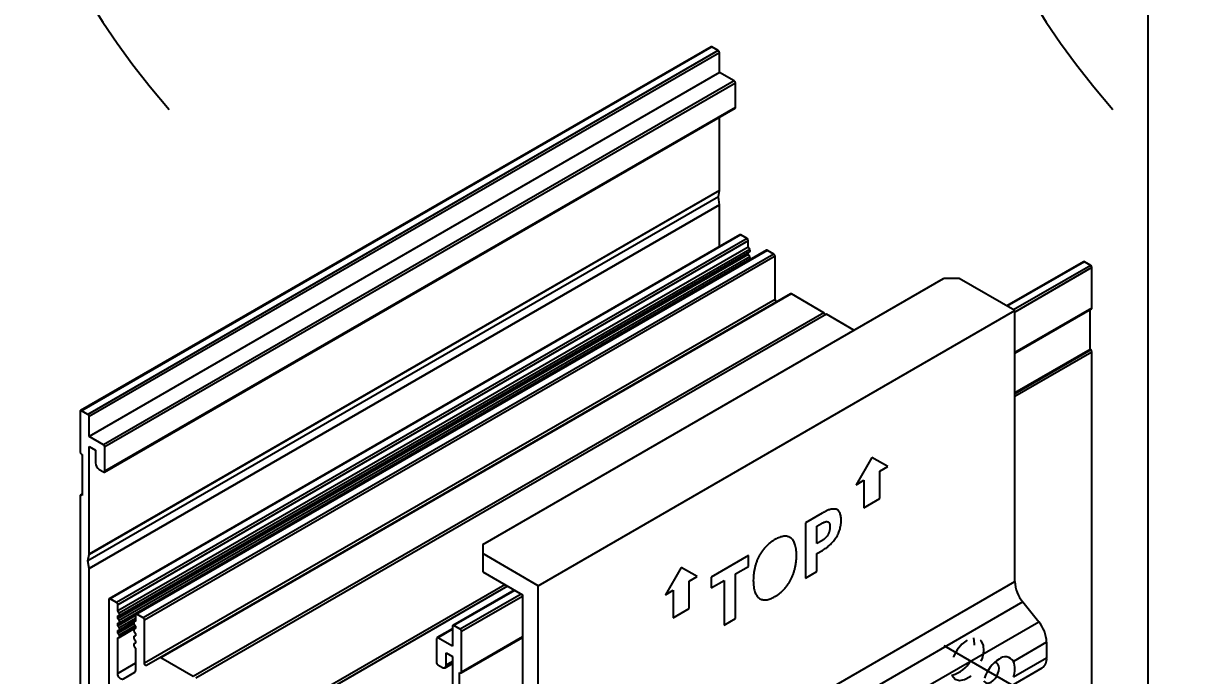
# Model space of a CAD drawing. Extents: x -3.5 to 15.6, y -13 to 0.
# Drawn here: x 9.09 to 15.59, y -9.41 to -5.78 of the extents above; entities that cross this region are included whole.
import ezdxf
from ezdxf import colors
from ezdxf.entities.mleader import LeaderData, LeaderLine
from ezdxf.math import Vec2, Vec3

# ---------------------------------------------------------------- set-up
doc = ezdxf.new("R2010")
doc.units = 0
doc.header["$LTSCALE"] = 0.5
doc.header["$MEASUREMENT"] = 0
doc.linetypes.add('CENTER', pattern=[2, 1.25, -0.25, 0.25, -0.25])
doc.linetypes.add('HIDDEN', pattern=[0.375, 0.25, -0.125])
for name, color, linetype in [('Centerline', 210, 'CENTER'), ('Dimension', 10, 'CONTINUOUS'), ('FAB DWG', 221, 'CONTINUOUS'), ('Housing', 150, 'CONTINUOUS')]:
    doc.layers.add(name, color=color, linetype=linetype)
doc.layers.add('Jig', color=41, linetype='CONTINUOUS', lineweight=13)
doc.layers.add('Text-Unprinted', color=131, linetype='CONTINUOUS', plot=False)
doc.styles.get("Standard").update_dxf_attribs({"font": 'arial.ttf'})

msp = doc.modelspace()

# ---------------------------------------------------------------- linework, layer by layer
at = {"layer": 'Centerline', "transparency": 16777216}
msp.add_line((14.210394, -9.241559), (15.345341, -9.896821), dxfattribs=at)
at = {"layer": 'Dimension', "transparency": 16777216}
for points in [[(9.168679, -0.304243), (10.344029, -1.671193), (9.534287, -3.281882), (8.724545, -4.89257), (9.899895, -6.25952)], [(14.418679, -0.304243), (15.594029, -1.671193), (14.784287, -3.281882), (13.974545, -4.89257), (15.149895, -6.25952)]]:
    msp.add_open_spline(points, degree=3, dxfattribs=at)
at = {"layer": 'Housing', "linetype": 'Continuous', "lineweight": 25, "transparency": 16777216}
for p, q in [((12.91485, -5.909594), (9.406554, -7.934065)), ((12.91985, -5.910089), (9.411554, -7.93456)), ((12.955205, -5.930499), (12.91985, -5.910089)), ((12.955205, -5.930499), (9.446909, -7.95497)), ((12.962276, -5.942747), (9.45398, -7.967217)), ((12.962276, -6.05298), (12.962276, -5.942747)), ((12.962276, -6.05298), (9.45398, -8.07745)), ((13.043594, -6.099923), (9.535298, -8.124394)), ((13.050665, -6.112171), (9.542369, -8.136641)), ((13.043594, -6.099923), (12.962276, -6.05298)), ((13.050665, -6.2469), (13.050665, -6.112171)), ((9.540297, -8.275949), (13.048593, -6.251479)), ((13.050665, -6.2469), (9.542369, -8.271371)), ((12.962276, -6.708678), (12.962276, -6.301308)), ((12.955343, -6.745518), (9.447047, -8.769989)), ((12.962139, -6.7102), (9.453843, -8.734671)), ((12.962276, -6.708678), (9.45398, -8.733149)), ((12.955343, -6.745518), (12.962139, -6.7102)), ((12.962139, -6.788683), (12.955343, -6.745518)), ((12.962139, -6.788683), (9.453843, -8.813154)), ((12.962276, -6.790364), (9.45398, -8.814834)), ((12.962276, -7.021259), (12.962276, -6.790364)), ((13.074656, -6.956384), (9.566361, -8.980854)), ((13.079656, -6.956879), (9.57136, -8.981349)), ((13.115011, -6.977289), (13.079656, -6.956879)), ((13.115011, -6.977289), (9.606716, -9.001759)), ((13.122082, -6.989536), (9.613787, -9.014007)), ((13.122082, -7.024673), (9.613787, -9.049144)), ((13.122082, -7.024673), (13.122082, -6.989536)), ((13.129953, -7.036843), (13.122082, -7.024673)), ((13.122082, -7.0655), (9.613787, -9.089971)), ((13.129953, -7.036843), (9.621657, -9.061313)), ((13.129953, -7.07767), (9.621657, -9.10214)), ((9.622111, -9.073605), (13.130407, -7.049134)), ((9.622111, -9.114432), (13.130407, -7.089961)), ((13.223149, -7.042107), (9.714853, -9.066577)), ((13.228148, -7.042602), (9.719853, -9.067072)), ((13.263504, -7.063012), (9.755208, -9.087482)), ((13.270575, -7.075259), (9.762279, -9.09973)), ((13.122082, -7.0655), (13.122082, -7.05394)), ((13.129953, -7.07767), (13.122082, -7.0655)), ((13.263504, -7.063012), (13.228148, -7.042602)), ((13.270575, -7.315146), (13.270575, -7.075259)), ((13.122082, -7.100451), (13.122082, -7.094767)), ((14.986673, -7.105632), (14.560025, -7.351612)), ((14.991673, -7.106127), (14.562954, -7.353302)), ((15.027028, -7.126537), (14.598309, -7.373713)), ((15.034099, -7.138785), (14.605198, -7.386065)), ((15.027028, -7.126537), (14.991673, -7.106127)), ((15.034099, -7.36415), (15.034099, -7.138785)), ((13.356427, -7.284573), (9.848131, -9.309044)), ((13.361447, -7.285056), (9.853152, -9.309526)), ((13.542095, -7.389342), (13.361447, -7.285056)), ((13.270575, -7.315146), (9.762279, -9.339617)), ((13.542095, -7.389342), (10.033799, -9.413812)), ((13.556255, -7.397516), (10.047959, -9.421986)), ((13.549174, -7.401604), (13.542095, -7.389342)), ((13.710001, -7.486272), (13.556255, -7.397516)), ((15.034099, -7.36415), (14.605198, -7.61143)), ((14.605198, -7.614813), (15.032028, -7.368729)), ((15.023493, -7.594824), (15.023493, -7.373656)), ((15.023493, -7.594824), (14.605198, -7.835982)), ((15.027028, -7.596865), (14.605198, -7.840064)), ((15.034099, -7.609112), (14.605198, -7.856393)), ((15.027028, -7.596865), (15.023493, -7.594824)), ((15.034099, -10.32656), (15.034099, -7.609112)), ((9.446909, -7.95497), (9.411554, -7.93456)), ((9.404483, -7.938643), (9.404483, -8.164008)), ((9.45398, -8.07745), (9.45398, -7.967217)), ((9.535298, -8.124394), (9.45398, -8.07745)), ((9.411554, -8.176256), (9.41509, -8.178297)), ((9.41509, -8.178297), (9.41509, -8.406928)), ((9.45398, -8.134608), (9.489336, -8.155018)), ((9.45398, -8.733149), (9.45398, -8.134608)), ((9.489336, -8.155018), (9.489336, -8.224424)), ((9.542369, -8.271371), (9.542369, -8.136641)), ((9.510549, -8.261167), (9.535298, -8.275454)), ((9.404483, -8.408971), (9.404483, -11.126418)), ((9.41509, -8.399465), (9.406554, -8.404392)), ((9.41509, -8.402846), (9.411554, -8.404887)), ((9.41509, -8.406928), (9.411554, -8.404887)), ((9.447047, -8.769989), (9.453843, -8.734671)), ((9.453843, -8.813154), (9.447047, -8.769989)), ((9.45398, -9.551307), (9.45398, -8.814834)), ((11.767565, -8.903157), (10.458063, -9.658735)), ((11.781725, -8.911331), (10.472223, -9.666909)), ((11.819804, -8.933314), (11.478377, -9.130103)), ((11.822732, -8.935005), (11.483377, -9.130598)), ((11.858088, -8.955415), (11.518732, -9.151008)), ((11.86516, -8.967662), (11.525803, -9.163255)), ((9.564289, -8.985433), (9.564289, -9.472092)), ((9.606716, -9.001759), (9.57136, -8.981349)), ((9.613787, -9.049144), (9.613787, -9.014007)), ((9.621657, -9.061313), (9.613787, -9.049144)), ((9.712782, -9.073649), (9.613787, -9.130798)), ((9.613787, -9.076906), (9.621657, -9.073823)), ((9.613787, -9.089971), (9.613787, -9.076906)), ((9.621657, -9.10214), (9.613787, -9.089971)), ((9.712782, -9.090362), (9.621657, -9.142967)), ((9.622111, -9.155259), (9.712782, -9.102916)), ((9.712782, -9.104787), (9.704457, -9.109593)), ((9.712782, -9.104831), (9.704911, -9.109375)), ((9.712782, -9.106292), (9.704911, -9.109375)), ((9.712782, -9.071156), (9.712782, -9.106292)), ((9.755208, -9.087482), (9.719853, -9.067072)), ((9.762279, -9.339617), (9.762279, -9.09973)), ((9.613787, -9.117733), (9.621657, -9.11465)), ((9.613787, -9.130798), (9.613787, -9.117733)), ((9.703717, -9.119709), (9.613787, -9.171625)), ((9.621657, -9.142967), (9.613787, -9.130798)), ((9.613787, -9.15856), (9.621657, -9.155477)), ((9.613787, -9.171625), (9.613787, -9.15856)), ((9.621657, -9.183794), (9.613787, -9.171625)), ((9.711432, -9.131968), (9.621657, -9.183794)), ((9.622111, -9.196086), (9.712782, -9.143743)), ((9.712782, -9.145614), (9.704457, -9.15042)), ((9.704911, -9.121885), (9.712782, -9.134055)), ((9.712782, -9.145658), (9.704911, -9.150202)), ((9.712782, -9.147119), (9.704911, -9.150202)), ((9.704911, -9.162712), (9.712782, -9.174882)), ((9.712782, -9.134055), (9.712782, -9.147119)), ((11.476306, -9.147646), (11.389989, -9.197475)), ((11.476306, -9.151027), (11.394989, -9.19797)), ((11.476306, -9.134681), (11.476306, -9.244914)), ((11.518732, -9.151008), (11.483377, -9.130598)), ((11.525803, -9.388621), (11.525803, -9.163255)), ((9.613787, -9.199387), (9.621657, -9.196304)), ((9.613787, -9.397051), (9.613787, -9.199387)), ((9.712782, -9.186442), (9.704457, -9.191247)), ((9.712782, -9.227269), (9.704457, -9.232074)), ((9.712782, -9.186485), (9.704911, -9.191029)), ((9.712782, -9.187946), (9.704911, -9.191029)), ((9.704911, -9.203539), (9.712782, -9.215709)), ((9.712782, -9.227312), (9.704911, -9.231856)), ((9.712782, -9.228773), (9.704911, -9.231856)), ((9.712782, -9.174882), (9.712782, -9.187946)), ((9.712782, -9.215709), (9.712782, -9.228773)), ((11.387918, -9.202054), (11.387918, -9.336783)), ((11.476306, -9.244914), (11.394989, -9.19797)), ((11.523732, -9.393199), (11.86516, -9.19641)), ((11.86516, -9.193027), (11.525803, -9.388621)), ((9.704911, -9.244366), (9.712782, -9.256536)), ((9.712782, -9.256536), (9.712782, -9.380099)), ((11.440951, -9.281662), (11.476306, -9.302072)), ((11.440951, -9.351068), (11.440951, -9.281662)), ((11.476306, -9.302072), (11.476306, -9.901421)), ((9.712782, -9.339902), (9.613787, -9.397051)), ((9.848131, -9.309044), (9.774371, -9.352347)), ((10.033799, -9.413812), (9.853152, -9.309526)), ((11.394989, -9.349031), (11.419737, -9.363318)), ((11.434736, -9.364803), (11.476306, -9.340805)), ((11.476306, -9.330657), (11.440951, -9.351068)), ((9.707656, -9.391515), (9.644016, -9.428877)), ((11.515197, -9.390663), (11.518732, -9.392704)), ((11.515197, -9.619294), (11.515197, -9.390663))]:
    msp.add_line(p, q, dxfattribs=at)
at = {"layer": 'Housing', "linetype": 'Continuous', "lineweight": 25, "transparency": 16777216, "flags": 128}
for points in [[(13.130407, -7.049134), (13.131018, -7.048683), (13.131816, -7.047624), (13.132311, -7.046226), (13.132479, -7.044556), (13.132311, -7.042692), (13.131816, -7.040723), (13.131017, -7.038742), (13.129953, -7.036843)], [(13.130407, -7.089961), (13.131018, -7.08951), (13.131816, -7.088451), (13.132311, -7.087054), (13.132479, -7.085383), (13.132311, -7.083519), (13.131816, -7.08155), (13.131017, -7.079569), (13.129953, -7.07767)], [(9.621657, -9.073823), (9.622722, -9.073154), (9.62352, -9.072095), (9.624015, -9.070697), (9.624183, -9.069026), (9.624015, -9.067162), (9.62352, -9.065193), (9.622722, -9.063212), (9.621657, -9.061313)], [(9.621657, -9.11465), (9.622722, -9.113981), (9.62352, -9.112922), (9.624015, -9.111524), (9.624183, -9.109853), (9.624015, -9.107989), (9.62352, -9.10602), (9.622722, -9.104039), (9.621657, -9.10214)], [(9.621657, -9.155477), (9.622722, -9.154808), (9.62352, -9.153749), (9.624015, -9.152351), (9.624183, -9.15068), (9.624015, -9.148816), (9.62352, -9.146847), (9.622722, -9.144866), (9.621657, -9.142967)], [(9.704911, -9.109375), (9.703846, -9.110044), (9.703048, -9.111103), (9.702553, -9.112501), (9.702385, -9.114172), (9.702553, -9.116036), (9.703048, -9.118005), (9.703846, -9.119986), (9.704911, -9.121885)], [(9.704911, -9.150202), (9.703846, -9.150871), (9.703048, -9.15193), (9.702553, -9.153328), (9.702385, -9.154999), (9.702553, -9.156863), (9.703048, -9.158832), (9.703846, -9.160813), (9.704911, -9.162712)], [(9.621657, -9.196304), (9.622722, -9.195635), (9.62352, -9.194576), (9.624015, -9.193178), (9.624183, -9.191508), (9.624015, -9.189643), (9.62352, -9.187674), (9.622722, -9.185693), (9.621657, -9.183794)], [(9.704911, -9.191029), (9.703846, -9.191699), (9.703048, -9.192757), (9.702553, -9.194155), (9.702385, -9.195826), (9.702553, -9.19769), (9.703048, -9.199659), (9.703846, -9.20164), (9.704911, -9.203539)], [(9.704911, -9.231856), (9.703846, -9.232526), (9.703048, -9.233584), (9.702553, -9.234982), (9.702385, -9.236653), (9.702553, -9.238517), (9.703048, -9.240486), (9.703846, -9.242467), (9.704911, -9.244366)], [(9.774371, -9.352347), (9.772706, -9.352823), (9.770751, -9.352511), (9.768675, -9.351437), (9.766658, -9.349695), (9.764873, -9.347434), (9.763475, -9.344851), (9.762585, -9.342168), (9.762279, -9.339617)], [(9.644016, -9.428877), (9.639854, -9.430067), (9.634967, -9.429287), (9.629777, -9.426602), (9.624733, -9.422246), (9.620271, -9.416594), (9.616776, -9.410135), (9.61455, -9.403428), (9.613787, -9.397051)]]:
    msp.add_lwpolyline(points, dxfattribs=at)
at = {"layer": 'Housing', "linetype": 'HIDDEN', "lineweight": 25, "transparency": 16777216, "flags": 128}
msp.add_lwpolyline([(14.340611, -9.210581), (14.310764, -9.233563), (14.284151, -9.265558), (14.263656, -9.303098), (14.2515, -9.342116), (14.249002, -9.378383), (14.25643, -9.407969), (14.272981, -9.427668), (14.29686, -9.435345), (14.325481, -9.430169), (14.355742, -9.4127), (14.384362, -9.384831), (14.408242, -9.349583), (14.424793, -9.310775), (14.432221, -9.272612), (14.429722, -9.239231), (14.417567, -9.214247), (14.397072, -9.20037), (14.370459, -9.199102), (14.340611, -9.210581)], dxfattribs=at)
at = {"layer": 'Housing', "linetype": 'Continuous', "lineweight": 25, "transparency": 16777216}
for centre, radius, start, end in [((12.916921, -5.914178), 0.00503, 54.3824225, 114.307119), ((12.946924, -5.943446), 0.015368, 2.6054785, 57.3945217), ((13.035312, -6.112869), 0.015368, 2.6054785, 57.3945217), ((13.045765, -6.247441), 0.00493, 305.0133329, 6.2988475), ((12.954206, -6.708717), 0.00807, 349.4118819, 0.2782058), ((12.951443, -6.790403), 0.010833, 0.2072429, 9.1346229), ((13.076727, -6.960968), 0.00503, 54.3824225, 114.307119), ((13.10673, -6.990235), 0.015368, 2.6054785, 57.3945217), ((13.225219, -7.04669), 0.00503, 54.3824225, 114.307119), ((13.255223, -7.075958), 0.015368, 2.6054785, 57.3945217), ((14.988744, -7.110216), 0.00503, 54.3824225, 114.307119), ((15.018747, -7.139483), 0.015368, 2.6054785, 57.3945217), ((13.358522, -7.28913), 0.005016, 54.3222878, 114.6919593), ((13.284297, -7.315139), 0.013723, 180.0289952, 254.3303394), ((15.029199, -7.364691), 0.00493, 305.013333, 6.2988474), ((15.018747, -7.609811), 0.015368, 2.6054785, 57.3945217), ((9.408794, -7.937944), 0.004367, 50.7967148, 189.214037), ((9.438628, -7.967916), 0.015368, 2.6054785, 57.3945217), ((9.527017, -8.13734), 0.015368, 2.6054785, 57.3945217), ((9.419835, -8.16331), 0.015368, 182.6054785, 237.3945217), ((9.535392, -8.222329), 0.046104, 182.6054785, 237.3945217), ((9.538058, -8.27207), 0.004367, 230.7967148, 9.214037), ((9.408794, -8.408271), 0.004367, 50.7967148, 189.214037), ((9.44591, -8.733188), 0.00807, 349.4118819, 0.2782058), ((9.443147, -8.814873), 0.010833, 0.2072429, 9.1346229), ((9.5686, -8.984733), 0.004367, 50.7967148, 189.214037), ((9.598434, -9.014706), 0.015368, 2.6054785, 57.3945217), ((9.717092, -9.070456), 0.004367, 50.7967148, 189.214037), ((9.746927, -9.100428), 0.015368, 2.6054785, 57.3945217), ((11.480617, -9.133982), 0.004367, 50.7967148, 189.214037), ((11.510451, -9.163954), 0.015368, 2.6054785, 57.3945217), ((11.392228, -9.201355), 0.004367, 50.7967148, 189.214037), ((9.850226, -9.313601), 0.005016, 54.3222878, 114.6919593), ((11.40327, -9.336085), 0.015368, 182.6054785, 237.3945217), ((11.428018, -9.353165), 0.013101, 230.7967148, 9.214037), ((9.700229, -9.381321), 0.012612, 306.0751537, 5.5609536), ((11.521493, -9.38932), 0.004367, 230.7967148, 9.214037)]:
    msp.add_arc(centre, radius, start, end, dxfattribs=at)
at = {"layer": 'Housing', "linetype": 'HIDDEN', "lineweight": 25, "transparency": 16777216}
msp.add_arc((14.210394, -9.241559), 0.17104, 285.3706281, 14.6347485, dxfattribs=at)
at = {"layer": 'Jig', "linetype": 'Continuous', "lineweight": 25, "transparency": 16777216}
for p, q in [((11.644189, -8.67884), (14.207451, -7.199101)), ((14.295839, -7.199101), (14.207451, -7.199101)), ((14.605198, -7.37769), (14.295839, -7.199101)), ((11.953548, -8.908455), (14.605198, -7.37769)), ((14.605198, -8.885019), (14.605198, -7.37769)), ((13.809703, -8.194156), (13.721315, -8.347249)), ((13.898092, -8.245198), (13.809703, -8.194156)), ((13.853897, -8.270711), (13.898092, -8.245198)), ((13.721315, -8.347249), (13.765509, -8.321736)), ((13.765509, -8.321736), (13.765509, -8.474838)), ((13.853897, -8.423812), (13.853897, -8.270711)), ((13.765509, -8.474838), (13.853897, -8.423812)), ((13.532706, -8.504496), (13.439944, -8.557978)), ((13.439944, -8.557978), (13.439944, -8.866645)), ((13.503486, -8.577368), (13.529135, -8.562561)), ((13.503486, -8.673724), (13.503486, -8.577368)), ((11.644189, -8.67884), (11.644189, -8.729866)), ((13.530703, -8.658013), (13.503486, -8.673724)), ((13.503486, -8.729796), (13.534345, -8.711982)), ((11.644189, -8.729866), (11.644189, -8.831933)), ((11.953548, -8.908455), (11.644189, -8.729866)), ((13.122808, -8.741057), (12.915482, -8.860743)), ((13.122808, -8.801484), (13.122808, -8.741057)), ((13.503486, -8.829963), (13.503486, -8.729796)), ((11.644189, -8.831933), (11.86516, -8.959497)), ((12.749043, -8.806462), (12.660655, -8.959555)), ((12.837431, -8.857504), (12.749043, -8.806462)), ((13.050712, -8.843104), (13.122808, -8.801484)), ((13.050712, -9.091344), (13.050712, -8.843104)), ((13.439944, -8.866645), (13.503486, -8.829963)), ((11.953548, -10.415784), (14.605198, -8.885019)), ((11.953548, -10.415784), (11.953548, -8.908455)), ((12.793237, -8.883017), (12.837431, -8.857504)), ((12.793237, -9.036118), (12.793237, -8.883017)), ((12.915482, -8.860743), (12.915482, -8.92117)), ((12.915482, -8.92117), (12.987578, -8.879551)), ((12.987578, -8.879551), (12.987578, -9.127791)), ((11.86516, -8.959497), (11.86516, -12.650262)), ((12.660655, -8.959555), (12.704849, -8.934042)), ((12.704849, -8.934042), (12.704849, -9.087144)), ((13.269945, -8.969139), (13.269945, -8.969139)), ((14.649392, -8.998925), (11.997742, -10.52969)), ((12.704849, -9.087144), (12.793237, -9.036118)), ((14.649392, -8.998925), (14.737781, -9.108879)), ((12.987578, -9.127791), (13.050712, -9.091344)), ((12.08613, -10.639644), (14.737781, -9.108879)), ((14.781975, -9.222785), (14.596916, -9.329617)), ((14.781975, -9.222785), (14.781975, -9.309063)), ((14.565467, -9.476333), (14.756082, -9.366293)), ((14.596916, -9.415895), (14.781975, -9.309063))]:
    msp.add_line(p, q, dxfattribs=at)
at = {"layer": 'Jig', "linetype": 'Continuous', "lineweight": 25, "transparency": 16777216, "flags": 128}
for points in [[(14.51681, -9.367975), (14.515304, -9.355636), (14.510889, -9.345876), (14.503866, -9.339361), (14.494713, -9.336535), (14.490789, -9.336477)], [(14.432334, -9.437736), (14.434342, -9.441099), (14.441366, -9.447614), (14.450519, -9.450441), (14.461177, -9.449386), (14.472616, -9.444521), (14.484054, -9.436179), (14.494713, -9.424928), (14.503866, -9.411534), (14.510889, -9.39691), (14.515304, -9.382053), (14.51681, -9.367975)]]:
    msp.add_lwpolyline(points, dxfattribs=at)
at = {"layer": 'Jig', "linetype": 'Continuous', "lineweight": 25, "transparency": 16777216}
for centre, radius, start, end in [((14.796857, -8.876184), 0.191862, 182.6392874, 219.7720724), ((14.590317, -9.23162), 0.191862, 2.6392874, 39.7720724), ((14.621911, -9.480077), 0.194068, 122.7905891, 162.6193877), ((14.551379, -9.357906), 0.053608, 31.8495982, 130.1543271), ((14.490096, -9.372756), 0.115202, 338.0088683, 21.9911317), ((14.722731, -9.316731), 0.059738, 303.9367271, 7.3754532)]:
    msp.add_arc(centre, radius, start, end, dxfattribs=at)
for points, knots in [([(13.638895, -8.54411), (13.63871, -8.539628), (13.638351, -8.53096), (13.636698, -8.519174), (13.634186, -8.508932), (13.630745, -8.500302), (13.626273, -8.493418), (13.621004, -8.488022), (13.614747, -8.484324), (13.607537, -8.482416), (13.599733, -8.48171), (13.591467, -8.48199), (13.582759, -8.48325), (13.573602, -8.485579), (13.56402, -8.488769), (13.553974, -8.493028), (13.543481, -8.498266), (13.536341, -8.502394), (13.532706, -8.504496)], [0, 0, 0, 0, 0.07589868, 0.14679792, 0.21254868, 0.2747356, 0.33362825, 0.39025223, 0.44619676, 0.50274123, 0.5600415, 0.61807683, 0.67692769, 0.73734286, 0.79940984, 0.86373385, 0.93062828, 1, 1, 1, 1]), ([(13.529135, -8.562561), (13.530974, -8.561526), (13.534565, -8.559504), (13.539794, -8.556877), (13.544698, -8.554784), (13.54925, -8.553237), (13.553456, -8.552225), (13.557291, -8.551795), (13.560833, -8.551788), (13.564004, -8.552396), (13.566846, -8.553585), (13.569263, -8.555491), (13.571333, -8.558004), (13.573087, -8.561131), (13.574335, -8.565056), (13.575272, -8.569571), (13.575886, -8.574703), (13.575934, -8.578481), (13.57596, -8.580442)], [0, 0, 0, 0, 0.07856714, 0.15342122, 0.22367988, 0.28967482, 0.35180611, 0.41055276, 0.46609552, 0.52055644, 0.57289426, 0.62586731, 0.67986727, 0.73578908, 0.79576353, 0.85929573, 0.92695035, 1, 1, 1, 1]), ([(13.57596, -8.580442), (13.575948, -8.582491), (13.575926, -8.586462), (13.575435, -8.592499), (13.574655, -8.598341), (13.573384, -8.604044), (13.571869, -8.609552), (13.56994, -8.614884), (13.567587, -8.620004), (13.564984, -8.625005), (13.561911, -8.629788), (13.558527, -8.634436), (13.554768, -8.63887), (13.550647, -8.643057), (13.546166, -8.64708), (13.541336, -8.650924), (13.536143, -8.654722), (13.532552, -8.656894), (13.530703, -8.658013)], [0, 0, 0, 0, 0.07289813, 0.14122738, 0.20619672, 0.26770798, 0.32590514, 0.38278025, 0.43737884, 0.49131281, 0.5469995, 0.60292706, 0.66051825, 0.72127329, 0.78434257, 0.85199671, 0.92381186, 1, 1, 1, 1]), ([(13.534345, -8.711982), (13.537848, -8.709966), (13.544749, -8.705994), (13.554888, -8.698885), (13.564648, -8.6914), (13.574007, -8.683252), (13.582982, -8.674542), (13.591561, -8.665222), (13.599723, -8.655314), (13.607454, -8.64488), (13.614626, -8.63394), (13.620874, -8.622392), (13.626229, -8.610391), (13.630559, -8.597943), (13.63407, -8.585059), (13.636623, -8.571737), (13.638366, -8.557908), (13.638715, -8.548803), (13.638895, -8.54411)], [0, 0, 0, 0, 0.06625418, 0.1305074, 0.19272371, 0.25331388, 0.31303565, 0.37195716, 0.43052462, 0.48919227, 0.54778568, 0.60567671, 0.66445615, 0.72497444, 0.78767312, 0.85403404, 0.92475038, 1, 1, 1, 1]), ([(13.269945, -8.65183), (13.26548, -8.654541), (13.256756, -8.659839), (13.244032, -8.669129), (13.23201, -8.679179), (13.220675, -8.690071), (13.21008, -8.701852), (13.200217, -8.714495), (13.191024, -8.727935), (13.182575, -8.742215), (13.175035, -8.757234), (13.168366, -8.772872), (13.162776, -8.789109), (13.158199, -8.805928), (13.154533, -8.823364), (13.151933, -8.841353), (13.150267, -8.859965), (13.149952, -8.872298), (13.14979, -8.878658)], [0, 0, 0, 0, 0.06502404, 0.12707058, 0.18663629, 0.24428201, 0.3007457, 0.35635223, 0.41227377, 0.46914428, 0.52689148, 0.58562858, 0.64641908, 0.70972261, 0.77623528, 0.84667603, 0.92094192, 1, 1, 1, 1]), ([(13.389982, -8.739998), (13.389843, -8.733835), (13.389573, -8.721861), (13.387907, -8.705238), (13.385282, -8.690318), (13.381633, -8.677146), (13.377053, -8.665614), (13.371465, -8.655829), (13.364793, -8.647896), (13.357261, -8.641567), (13.348787, -8.6371), (13.339682, -8.634063), (13.329739, -8.632955), (13.319176, -8.633246), (13.307826, -8.635519), (13.295849, -8.639181), (13.283131, -8.644623), (13.274408, -8.64939), (13.269945, -8.65183)], [0, 0, 0, 0, 0.0788202, 0.15314265, 0.22307399, 0.28963731, 0.35298906, 0.41382585, 0.47260768, 0.53039886, 0.58731268, 0.64322549, 0.69911923, 0.75574699, 0.81343661, 0.87283265, 0.93492645, 1, 1, 1, 1]), ([(13.269945, -8.969139), (13.274409, -8.966403), (13.283135, -8.961056), (13.295848, -8.951731), (13.307856, -8.941536), (13.31915, -8.930441), (13.329779, -8.918507), (13.339681, -8.905689), (13.348814, -8.891937), (13.357242, -8.877433), (13.364818, -8.862177), (13.371448, -8.846307), (13.377043, -8.829873), (13.381634, -8.812895), (13.385281, -8.795375), (13.387902, -8.777312), (13.389574, -8.758674), (13.389843, -8.746343), (13.389982, -8.739998)], [0, 0, 0, 0, 0.06463569, 0.12634022, 0.18539326, 0.24296327, 0.29932336, 0.35527939, 0.41133653, 0.46865517, 0.52671143, 0.58604599, 0.64722915, 0.71067823, 0.7773326, 0.84734263, 0.92143718, 1, 1, 1, 1]), ([(13.14979, -8.878658), (13.149953, -8.884828), (13.150271, -8.896818), (13.151925, -8.913539), (13.15455, -8.928573), (13.158196, -8.941883), (13.162787, -8.95356), (13.168382, -8.963534), (13.175011, -8.971751), (13.182591, -8.978253), (13.191017, -8.983059), (13.200196, -8.986167), (13.210058, -8.987645), (13.220683, -8.98728), (13.231991, -8.985345), (13.244023, -8.981639), (13.256754, -8.976288), (13.26548, -8.971559), (13.269945, -8.969139)], [0, 0, 0, 0, 0.078553158, 0.152627431, 0.222618296, 0.28925442, 0.352686138, 0.413852548, 0.473170877, 0.531211246, 0.588514199, 0.644778449, 0.700477999, 0.756822664, 0.814376921, 0.87369048, 0.935378114, 1, 1, 1, 1])]:
    msp.add_open_spline(points, degree=3, knots=knots, dxfattribs=at)
at = {"layer": 'Text-Unprinted', "transparency": 16777216}
msp.add_lwpolyline([(0, 0), (15.345341, 0), (15.345341, -12.953341), (0, -12.953341)], close=True, dxfattribs=at)

# ---------------------------------------------------------------- leaders
at = {"layer": 'FAB DWG', "ltscale": 0.5, "transparency": 16777216}
ml = msp.add_multileader_mtext('Standard', dxfattribs=at)
ml.set_content('BK01341', color=256)
ml.set_leader_properties()
ml.build(insert=Vec2(0, 0))
ml.multileader.update_dxf_attribs({"dogleg_length": 0.594064, "arrow_head_size": 0.5})
ctx = ml.context
ctx.base_point, ctx.char_height, ctx.arrow_head_size, ctx.landing_gap_size, ctx.plane_origin = Vec3(7.666376, -4.281766), 0.188, 0.5, 0.09, Vec3(0.785635, -11.026046)
notes = []
notes.append((ctx, [(0, (1, 1, 0), (7.400356, -4.281766), (1, 0), 0.26602, [(0, [(6.701785, -6.584953)], 0, [])])]))
ctx.mtext.insert, ctx.mtext.width, ctx.mtext.flow_direction = Vec3(7.756376, -4.186099), 7.6221832, 5
for ctx, leaders in notes:
    for number, flags, end, landing, length, lines in leaders:
        leader = LeaderData()
        leader.index, (leader.has_last_leader_line, leader.has_dogleg_vector, leader.attachment_direction) = number, flags
        leader.last_leader_point, leader.dogleg_vector, leader.dogleg_length = Vec3(end), Vec3(landing), length
        for number, points, colour, breaks in lines:
            line = LeaderLine()
            line.index, line.vertices, line.color, line.breaks = number, Vec3.list(points), colors.encode_raw_color(colour), breaks
            leader.lines.append(line)
        ctx.leaders.append(leader)

doc.saveas('drawing.dxf')
